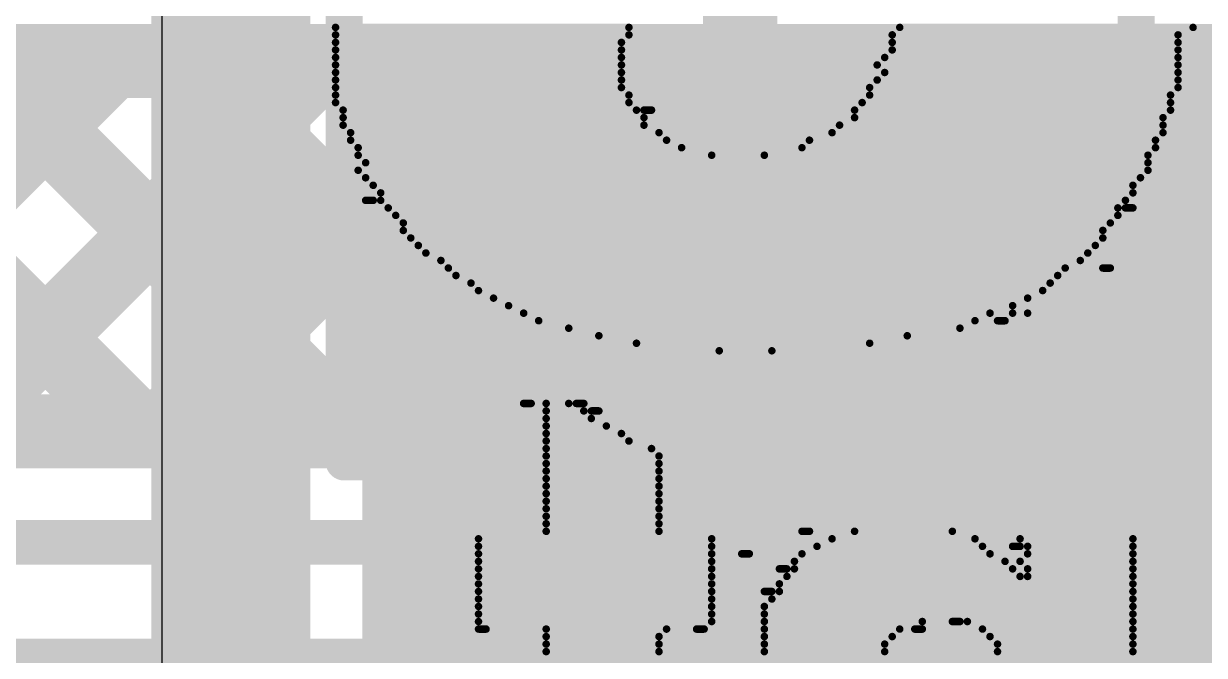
# Model space of a CAD drawing. Header units: millimetres. Extents: x -0.26 to 2.84, y -0.09 to 2.43.
# Drawn here: x 0.8163 to 0.9757, y 1.2027 to 1.288 of the extents above; entities that cross this region are included whole.
import ezdxf

# ---------------------------------------------------------------- set-up
doc = ezdxf.new("R2010")
doc.units = ezdxf.units.MM
doc.header["$MEASUREMENT"] = 0
for name, color, linetype in [('BottomLayer', 5, 'Continuous'), ('BottomOverlay', 54, 'Continuous'), ('TopLayer', 1, 'Continuous'), ('TopOverlay', 2, 'Continuous'), ('TopPaste', 8, 'Continuous'), ('TopSolder', 216, 'Continuous')]:
    doc.layers.add(name, color=color, linetype=linetype)

# ---------------------------------------------------------------- blocks, each defined once
blk = doc.blocks.new('C__0603_64')
at = {"layer": 'TopLayer'}
for points in [[(-0.015, 0.0175), (-0.015, -0.0175), (-0.045, -0.0175), (-0.045, 0.0175)], [(0.045, 0.0175), (0.045, -0.0175), (0.015, -0.0175), (0.015, 0.0175)]]:
    blk.add_hatch(color=1, dxfattribs=at).paths.add_polyline_path(points)
at = {"layer": 'TopPaste'}
for points in [[(-0.015, 0.0175), (-0.015, -0.0175), (-0.045, -0.0175), (-0.045, 0.0175)], [(0.045, 0.0175), (0.045, -0.0175), (0.015, -0.0175), (0.015, 0.0175)]]:
    blk.add_hatch(color=8, dxfattribs=at).paths.add_polyline_path(points)
at = {"layer": 'TopSolder'}
for points in [[(-0.01264, 0.01986), (-0.01264, -0.01986), (-0.04736, -0.01986), (-0.04736, 0.01986)], [(0.04736, 0.01986), (0.04736, -0.01986), (0.01264, -0.01986), (0.01264, 0.01986)]]:
    blk.add_hatch(color=216, dxfattribs=at).paths.add_polyline_path(points)
at = {"layer": 'TopOverlay', "const_width": 0.005}
for points in [[(-0.049, 0.021), (-0.049, -0.021)], [(-0.049, 0.021), (-0.018, 0.021)], [(0.018, 0.021), (0.049, 0.021)], [(0.049, 0.021), (0.049, -0.021)], [(-0.049, -0.021), (-0.018, -0.021)], [(0.018, -0.021), (0.049, -0.021)]]:
    blk.add_lwpolyline(points, dxfattribs=at)
at = {"layer": 'TopOverlay', "const_width": 0.0025}
for points in [[(-0.05025, 0.021, 1), (-0.04775, 0.021, 1)], [(-0.05025, 0.021, 1), (-0.04775, 0.021, 1)], [(-0.01925, 0.021, 1), (-0.01675, 0.021, 1)], [(0.01675, 0.021, 1), (0.01925, 0.021, 1)], [(0.04775, 0.021, 1), (0.05025, 0.021, 1)], [(0.04775, 0.021, 1), (0.05025, 0.021, 1)], [(-0.05025, -0.021, 1), (-0.04775, -0.021, 1)], [(-0.05025, -0.021, 1), (-0.04775, -0.021, 1)], [(-0.01925, -0.021, 1), (-0.01675, -0.021, 1)], [(0.01675, -0.021, 1), (0.01925, -0.021, 1)], [(0.04775, -0.021, 1), (0.05025, -0.021, 1)], [(0.04775, -0.021, 1), (0.05025, -0.021, 1)]]:
    blk.add_lwpolyline(points, format="xyb", close=True, dxfattribs=at)
blk = doc.blocks.new('SLF12575T_221M1R3_PF_94')
at = {"layer": 'TopOverlay', "const_width": 0.005}
blk.add_lwpolyline([(0.217, 0.249), (-0.188, 0.249)], dxfattribs=at)
blk = doc.blocks.new('SMA_99')
at = {"layer": 'TopLayer'}
blk.add_hatch(color=1, dxfattribs=at).paths.add_polyline_path([(0.02953, 0.03346), (0.12795, 0.03346), (0.12795, -0.03346), (0.02953, -0.03346)])
at = {"layer": 'TopPaste'}
blk.add_hatch(color=8, dxfattribs=at).paths.add_polyline_path([(0.02953, 0.03346), (0.12795, 0.03346), (0.12795, -0.03346), (0.02953, -0.03346)])
at = {"layer": 'TopSolder'}
blk.add_hatch(color=216, dxfattribs=at).paths.add_polyline_path([(0.02553, 0.03746), (0.13195, 0.03746), (0.13195, -0.03746), (0.02553, -0.03746)])
at = {"layer": 'TopOverlay', "const_width": 0.005}
for points in [[(0.08115, 0.05345), (-0.10465, 0.05345)], [(0.08115, 0.03985), (0.08115, 0.05345)], [(0.08115, -0.05345), (0.08115, -0.03985)], [(0.08115, -0.05345), (-0.10465, -0.05345)]]:
    blk.add_lwpolyline(points, dxfattribs=at)
at = {"layer": 'TopOverlay', "const_width": 0.0025}
for points in [[(0.0799, 0.05345, 1), (0.0824, 0.05345, 1)], [(0.0799, 0.05345, 1), (0.0824, 0.05345, 1)], [(0.0799, 0.03985, 1), (0.0824, 0.03985, 1)], [(0.0799, -0.03985, 1), (0.0824, -0.03985, 1)], [(0.0799, -0.05345, 1), (0.0824, -0.05345, 1)], [(0.0799, -0.05345, 1), (0.0824, -0.05345, 1)]]:
    blk.add_lwpolyline(points, format="xyb", close=True, dxfattribs=at)

msp = doc.modelspace()

# ---------------------------------------------------------------- hatches: boundary and pattern name
at = {"layer": 'TopLayer'}
msp.add_hatch(color=1, dxfattribs=at).paths.add_polyline_path([(0.862, 1.126), (1.097, 1.126), (1.097, 1.284), (0.862, 1.284)])

# ---------------------------------------------------------------- linework, layer by layer
at = {"layer": 'BottomLayer'}
for points, const_width in [([(0.295, 1.283), (1.122, 1.283)], 0.01), ([(0.77825, 1.233), (0.82825, 1.283)], 0.01), ([(0.78185, 1.283), (0.83185, 1.233)], 0.01), ([(0.80653, 1.233), (0.85653, 1.283)], 0.01), ([(0.81013, 1.283), (0.86013, 1.233)], 0.01), ([(0.83482, 1.233), (0.88482, 1.283)], 0.01), ([(0.83841, 1.283), (0.88841, 1.233)], 0.01), ([(0.8631, 1.233), (0.9131, 1.283)], 0.01), ([(0.8667, 1.283), (0.9167, 1.233)], 0.01), ([(0.89138, 1.233), (0.94138, 1.283)], 0.01), ([(0.89498, 1.283), (0.94498, 1.233)], 0.01), ([(0.91967, 1.233), (0.96967, 1.283)], 0.01), ([(0.92327, 1.283), (0.97327, 1.233)], 0.01), ([(0.94795, 1.233), (0.99795, 1.283)], 0.01), ([(0.95155, 1.283), (1.00155, 1.233)], 0.01), ([(0.97624, 1.233), (1.02624, 1.283)], 0.01), ([(0.97984, 1.283), (1.02984, 1.233)], 0.01), ([(0.28921, 1.233), (1.14402, 1.233)], 0.01), ([(0.283, 1.218), (2.022, 1.218)], 0.006), ([(0.276, 1.2), (1.996, 1.2)], 0.01)]:
    msp.add_lwpolyline(points, dxfattribs=dict(at, const_width=const_width))
at = {"layer": 'BottomLayer', "const_width": 0.005}
for points in [[(0.82575, 1.283, 1), (0.83075, 1.283, 1)], [(0.83591, 1.283, 1), (0.84091, 1.283, 1)], [(0.85403, 1.283, 1), (0.85903, 1.283, 1)], [(0.8642, 1.283, 1), (0.8692, 1.283, 1)], [(0.88232, 1.283, 1), (0.88732, 1.283, 1)], [(0.89248, 1.283, 1), (0.89748, 1.283, 1)], [(0.9106, 1.283, 1), (0.9156, 1.283, 1)], [(0.92077, 1.283, 1), (0.92577, 1.283, 1)], [(0.93888, 1.283, 1), (0.94388, 1.283, 1)], [(0.94905, 1.283, 1), (0.95405, 1.283, 1)], [(0.96717, 1.283, 1), (0.97217, 1.283, 1)], [(0.97734, 1.283, 1), (0.98234, 1.283, 1)], [(0.82935, 1.233, 1), (0.83435, 1.233, 1)], [(0.83232, 1.233, 1), (0.83732, 1.233, 1)], [(0.85763, 1.233, 1), (0.86263, 1.233, 1)], [(0.8606, 1.233, 1), (0.8656, 1.233, 1)], [(0.88591, 1.233, 1), (0.89091, 1.233, 1)], [(0.88888, 1.233, 1), (0.89388, 1.233, 1)], [(0.9142, 1.233, 1), (0.9192, 1.233, 1)], [(0.91717, 1.233, 1), (0.92217, 1.233, 1)], [(0.94248, 1.233, 1), (0.94748, 1.233, 1)], [(0.94545, 1.233, 1), (0.95045, 1.233, 1)], [(0.97077, 1.233, 1), (0.97577, 1.233, 1)], [(0.97374, 1.233, 1), (0.97874, 1.233, 1)]]:
    msp.add_lwpolyline(points, format="xyb", close=True, dxfattribs=at)
at = {"layer": 'BottomOverlay', "const_width": 0.00102}
for points in [[(0.85839, 1.28752), (0.89799, 1.28752)], [(0.93454, 1.28752), (0.97414, 1.28752)], [(0.85839, 1.28651), (0.89799, 1.28651)], [(0.93353, 1.28651), (0.97211, 1.28651)], [(0.85839, 1.28549), (0.89697, 1.28549)], [(0.85839, 1.28448), (0.89697, 1.28448)], [(0.93353, 1.28549), (0.97211, 1.28549)], [(0.93353, 1.28448), (0.97211, 1.28448)], [(0.85839, 1.28346), (0.89697, 1.28346)], [(0.93251, 1.28346), (0.97211, 1.28346)], [(0.85839, 1.28245), (0.89697, 1.28245)], [(0.85839, 1.28143), (0.89697, 1.28143)], [(0.93149, 1.28245), (0.97211, 1.28245)], [(0.93251, 1.28143), (0.97211, 1.28143)], [(0.85839, 1.28042), (0.89697, 1.28042)], [(0.85839, 1.2794), (0.89697, 1.2794)], [(0.93048, 1.2794), (0.97211, 1.2794)], [(0.93149, 1.28042), (0.97211, 1.28042)], [(0.85839, 1.27838), (0.89799, 1.27838)], [(0.93048, 1.27838), (0.97109, 1.27838)], [(0.85839, 1.27737), (0.89799, 1.27737)], [(0.8594, 1.27635), (0.899, 1.27635)], [(0.90002, 1.27635), (0.90103, 1.27635)], [(0.92845, 1.27635), (0.97109, 1.27635)], [(0.92946, 1.27737), (0.97109, 1.27737)], [(0.8594, 1.27534), (0.90002, 1.27534)], [(0.92845, 1.27534), (0.97008, 1.27534)], [(0.8594, 1.27432), (0.90002, 1.27432)], [(0.86042, 1.27331), (0.90205, 1.27331)], [(0.9254, 1.27331), (0.97008, 1.27331)], [(0.92642, 1.27432), (0.97008, 1.27432)], [(0.86042, 1.27229), (0.90306, 1.27229)], [(0.92236, 1.27229), (0.96906, 1.27229)], [(0.86143, 1.27128), (0.90509, 1.27128)], [(0.86143, 1.27026), (0.90916, 1.27026)], [(0.91626, 1.27026), (0.96805, 1.27026)], [(0.92134, 1.27128), (0.96906, 1.27128)], [(0.86143, 1.26823), (0.96805, 1.26823)], [(0.86245, 1.26925), (0.96805, 1.26925)], [(0.86245, 1.26722), (0.96703, 1.26722)], [(0.86346, 1.2662), (0.96602, 1.2662)], [(0.86448, 1.26518), (0.96602, 1.26518)], [(0.86245, 1.26417), (0.86346, 1.26417)], [(0.86448, 1.26417), (0.965, 1.26417)], [(0.86549, 1.26315), (0.96399, 1.26315)], [(0.86651, 1.26214), (0.96399, 1.26214)], [(0.965, 1.26315), (0.96602, 1.26315)], [(0.86753, 1.26112), (0.96297, 1.26112)], [(0.86753, 1.26011), (0.96196, 1.26011)], [(0.86854, 1.25909), (0.96196, 1.25909)], [(0.86956, 1.25808), (0.96094, 1.25808)], [(0.87057, 1.25706), (0.95992, 1.25706)], [(0.8726, 1.25605), (0.95891, 1.25605)], [(0.87362, 1.25503), (0.95688, 1.25503)], [(0.87463, 1.25402), (0.95586, 1.25402)], [(0.96196, 1.25503), (0.96297, 1.25503)], [(0.87666, 1.253), (0.95485, 1.253)], [(0.87768, 1.25199), (0.95383, 1.25199)], [(0.87971, 1.25097), (0.9518, 1.25097)], [(0.88174, 1.24995), (0.94977, 1.24995)], [(0.88377, 1.24894), (0.94673, 1.24894)], [(0.8858, 1.24792), (0.94469, 1.24792)], [(0.94774, 1.24792), (0.94876, 1.24792)], [(0.94977, 1.24894), (0.9518, 1.24894)], [(0.88986, 1.24691), (0.94266, 1.24691)], [(0.89393, 1.24589), (0.93556, 1.24589)], [(0.899, 1.24488), (0.93048, 1.24488)], [(0.91017, 1.24386), (0.91728, 1.24386)], [(0.88377, 1.23675), (0.88479, 1.23675)], [(0.88682, 1.23675), (0.88986, 1.23675)], [(0.89088, 1.23675), (0.89189, 1.23675)], [(0.88682, 1.23574), (0.89189, 1.23574)], [(0.89291, 1.23574), (0.89393, 1.23574)], [(0.88682, 1.23472), (0.89291, 1.23472)], [(0.88682, 1.23371), (0.89494, 1.23371)], [(0.88682, 1.23269), (0.89697, 1.23269)], [(0.88682, 1.23168), (0.89799, 1.23168)], [(0.88682, 1.23066), (0.90103, 1.23066)], [(0.88682, 1.22965), (0.90205, 1.22965)], [(0.88682, 1.22863), (0.90205, 1.22863)], [(0.88682, 1.22762), (0.90205, 1.22762)], [(0.88682, 1.2266), (0.90205, 1.2266)], [(0.88682, 1.22559), (0.90205, 1.22559)], [(0.88682, 1.22457), (0.90205, 1.22457)], [(0.88682, 1.22355), (0.90205, 1.22355)], [(0.88682, 1.22254), (0.90205, 1.22254)], [(0.88682, 1.22152), (0.90205, 1.22152)], [(0.88682, 1.22051), (0.90205, 1.22051)], [(0.88682, 1.21949), (0.90205, 1.21949)], [(0.92134, 1.21949), (0.92236, 1.21949)], [(0.92845, 1.21949), (0.94165, 1.21949)], [(0.87768, 1.21848), (0.90916, 1.21848)], [(0.87768, 1.21746), (0.90916, 1.21746)], [(0.92337, 1.21746), (0.94571, 1.21746)], [(0.9254, 1.21848), (0.94469, 1.21848)], [(0.94977, 1.21746), (0.95079, 1.21746)], [(0.95079, 1.21848), (0.96602, 1.21848)], [(0.9518, 1.21746), (0.96602, 1.21746)], [(0.87768, 1.21645), (0.90916, 1.21645)], [(0.91322, 1.21645), (0.91423, 1.21645)], [(0.92134, 1.21645), (0.94673, 1.21645)], [(0.9518, 1.21645), (0.96602, 1.21645)], [(0.87768, 1.21543), (0.90916, 1.21543)], [(0.87768, 1.21442), (0.90916, 1.21442)], [(0.91829, 1.21442), (0.91931, 1.21442)], [(0.92032, 1.21543), (0.94876, 1.21543)], [(0.92032, 1.21442), (0.94977, 1.21442)], [(0.95079, 1.21543), (0.96602, 1.21543)], [(0.9518, 1.21442), (0.96602, 1.21442)], [(0.87768, 1.2134), (0.90916, 1.2134)], [(0.91931, 1.2134), (0.95079, 1.2134)], [(0.9518, 1.2134), (0.96602, 1.2134)], [(0.87768, 1.21239), (0.90916, 1.21239)], [(0.87768, 1.21137), (0.90916, 1.21137)], [(0.91626, 1.21137), (0.91728, 1.21137)], [(0.91829, 1.21239), (0.96602, 1.21239)], [(0.91829, 1.21137), (0.96602, 1.21137)], [(0.87768, 1.21035), (0.90916, 1.21035)], [(0.87768, 1.20934), (0.90916, 1.20934)], [(0.91626, 1.20934), (0.96602, 1.20934)], [(0.91728, 1.21035), (0.96602, 1.21035)], [(0.87768, 1.20832), (0.90916, 1.20832)], [(0.91626, 1.20832), (0.96602, 1.20832)], [(0.87768, 1.20731), (0.90916, 1.20731)], [(0.87768, 1.20629), (0.87869, 1.20629)], [(0.88682, 1.20629), (0.90306, 1.20629)], [(0.90713, 1.20629), (0.90814, 1.20629)], [(0.91626, 1.20731), (0.93759, 1.20731)], [(0.91626, 1.20629), (0.93454, 1.20629)], [(0.93657, 1.20629), (0.93759, 1.20629)], [(0.94165, 1.20731), (0.94266, 1.20731)], [(0.94368, 1.20731), (0.96602, 1.20731)], [(0.94571, 1.20629), (0.96602, 1.20629)], [(0.88682, 1.20528), (0.90205, 1.20528)], [(0.91626, 1.20528), (0.93353, 1.20528)], [(0.94673, 1.20528), (0.96602, 1.20528)], [(0.88682, 1.20426), (0.90205, 1.20426)], [(0.88682, 1.20325), (0.90205, 1.20325)], [(0.91626, 1.20426), (0.93251, 1.20426)], [(0.91626, 1.20325), (0.93251, 1.20325)], [(0.94774, 1.20426), (0.96602, 1.20426)], [(0.94774, 1.20325), (0.96602, 1.20325)]]:
    msp.add_lwpolyline(points, dxfattribs=at)
at = {"layer": 'BottomOverlay', "const_width": 0.000508}
for points in [[(0.85813, 1.28752, 1), (0.85864, 1.28752, 1)], [(0.89773, 1.28752, 1), (0.89824, 1.28752, 1)], [(0.93429, 1.28752, 1), (0.93479, 1.28752, 1)], [(0.97389, 1.28752, 1), (0.97439, 1.28752, 1)], [(0.85813, 1.28651, 1), (0.85864, 1.28651, 1)], [(0.89773, 1.28651, 1), (0.89824, 1.28651, 1)], [(0.93327, 1.28651, 1), (0.93378, 1.28651, 1)], [(0.97186, 1.28651, 1), (0.97236, 1.28651, 1)], [(0.85813, 1.28549, 1), (0.85864, 1.28549, 1)], [(0.85813, 1.28448, 1), (0.85864, 1.28448, 1)], [(0.89672, 1.28549, 1), (0.89723, 1.28549, 1)], [(0.89672, 1.28448, 1), (0.89723, 1.28448, 1)], [(0.93327, 1.28549, 1), (0.93378, 1.28549, 1)], [(0.93327, 1.28448, 1), (0.93378, 1.28448, 1)], [(0.97186, 1.28549, 1), (0.97236, 1.28549, 1)], [(0.97186, 1.28448, 1), (0.97236, 1.28448, 1)], [(0.85813, 1.28346, 1), (0.85864, 1.28346, 1)], [(0.89672, 1.28346, 1), (0.89723, 1.28346, 1)], [(0.93226, 1.28346, 1), (0.93276, 1.28346, 1)], [(0.97186, 1.28346, 1), (0.97236, 1.28346, 1)], [(0.85813, 1.28245, 1), (0.85864, 1.28245, 1)], [(0.85813, 1.28143, 1), (0.85864, 1.28143, 1)], [(0.89672, 1.28245, 1), (0.89723, 1.28245, 1)], [(0.89672, 1.28143, 1), (0.89723, 1.28143, 1)], [(0.93124, 1.28245, 1), (0.93175, 1.28245, 1)], [(0.93226, 1.28143, 1), (0.93276, 1.28143, 1)], [(0.97186, 1.28245, 1), (0.97236, 1.28245, 1)], [(0.97186, 1.28143, 1), (0.97236, 1.28143, 1)], [(0.85813, 1.28042, 1), (0.85864, 1.28042, 1)], [(0.85813, 1.2794, 1), (0.85864, 1.2794, 1)], [(0.89672, 1.28042, 1), (0.89723, 1.28042, 1)], [(0.89672, 1.2794, 1), (0.89723, 1.2794, 1)], [(0.93023, 1.2794, 1), (0.93073, 1.2794, 1)], [(0.93124, 1.28042, 1), (0.93175, 1.28042, 1)], [(0.97186, 1.28042, 1), (0.97236, 1.28042, 1)], [(0.97186, 1.2794, 1), (0.97236, 1.2794, 1)], [(0.85813, 1.27838, 1), (0.85864, 1.27838, 1)], [(0.89773, 1.27838, 1), (0.89824, 1.27838, 1)], [(0.93023, 1.27838, 1), (0.93073, 1.27838, 1)], [(0.97084, 1.27838, 1), (0.97135, 1.27838, 1)], [(0.85813, 1.27737, 1), (0.85864, 1.27737, 1)], [(0.85915, 1.27635, 1), (0.85966, 1.27635, 1)], [(0.89773, 1.27737, 1), (0.89824, 1.27737, 1)], [(0.89875, 1.27635, 1), (0.89926, 1.27635, 1)], [(0.89976, 1.27635, 1), (0.90027, 1.27635, 1)], [(0.90078, 1.27635, 1), (0.90129, 1.27635, 1)], [(0.92819, 1.27635, 1), (0.9287, 1.27635, 1)], [(0.92921, 1.27737, 1), (0.92972, 1.27737, 1)], [(0.97084, 1.27737, 1), (0.97135, 1.27737, 1)], [(0.97084, 1.27635, 1), (0.97135, 1.27635, 1)], [(0.85915, 1.27534, 1), (0.85966, 1.27534, 1)], [(0.89976, 1.27534, 1), (0.90027, 1.27534, 1)], [(0.92819, 1.27534, 1), (0.9287, 1.27534, 1)], [(0.96983, 1.27534, 1), (0.97033, 1.27534, 1)], [(0.85915, 1.27432, 1), (0.85966, 1.27432, 1)], [(0.86016, 1.27331, 1), (0.86067, 1.27331, 1)], [(0.89976, 1.27432, 1), (0.90027, 1.27432, 1)], [(0.90179, 1.27331, 1), (0.9023, 1.27331, 1)], [(0.92515, 1.27331, 1), (0.92566, 1.27331, 1)], [(0.92616, 1.27432, 1), (0.92667, 1.27432, 1)], [(0.96983, 1.27432, 1), (0.97033, 1.27432, 1)], [(0.96983, 1.27331, 1), (0.97033, 1.27331, 1)], [(0.86016, 1.27229, 1), (0.86067, 1.27229, 1)], [(0.90281, 1.27229, 1), (0.90332, 1.27229, 1)], [(0.9221, 1.27229, 1), (0.92261, 1.27229, 1)], [(0.96881, 1.27229, 1), (0.96932, 1.27229, 1)], [(0.86118, 1.27128, 1), (0.86169, 1.27128, 1)], [(0.86118, 1.27026, 1), (0.86169, 1.27026, 1)], [(0.90484, 1.27128, 1), (0.90535, 1.27128, 1)], [(0.9089, 1.27026, 1), (0.90941, 1.27026, 1)], [(0.91601, 1.27026, 1), (0.91652, 1.27026, 1)], [(0.92109, 1.27128, 1), (0.92159, 1.27128, 1)], [(0.96779, 1.27026, 1), (0.9683, 1.27026, 1)], [(0.96881, 1.27128, 1), (0.96932, 1.27128, 1)], [(0.86118, 1.26823, 1), (0.86169, 1.26823, 1)], [(0.86219, 1.26925, 1), (0.8627, 1.26925, 1)], [(0.96779, 1.26925, 1), (0.9683, 1.26925, 1)], [(0.96779, 1.26823, 1), (0.9683, 1.26823, 1)], [(0.86219, 1.26722, 1), (0.8627, 1.26722, 1)], [(0.96678, 1.26722, 1), (0.96729, 1.26722, 1)], [(0.86321, 1.2662, 1), (0.86372, 1.2662, 1)], [(0.86423, 1.26518, 1), (0.86473, 1.26518, 1)], [(0.96576, 1.2662, 1), (0.96627, 1.2662, 1)], [(0.96576, 1.26518, 1), (0.96627, 1.26518, 1)], [(0.86219, 1.26417, 1), (0.8627, 1.26417, 1)], [(0.86321, 1.26417, 1), (0.86372, 1.26417, 1)], [(0.86423, 1.26417, 1), (0.86473, 1.26417, 1)], [(0.96475, 1.26417, 1), (0.96526, 1.26417, 1)], [(0.86524, 1.26315, 1), (0.86575, 1.26315, 1)], [(0.86626, 1.26214, 1), (0.86676, 1.26214, 1)], [(0.96373, 1.26315, 1), (0.96424, 1.26315, 1)], [(0.96373, 1.26214, 1), (0.96424, 1.26214, 1)], [(0.96475, 1.26315, 1), (0.96526, 1.26315, 1)], [(0.96576, 1.26315, 1), (0.96627, 1.26315, 1)], [(0.86727, 1.26112, 1), (0.86778, 1.26112, 1)], [(0.96272, 1.26112, 1), (0.96322, 1.26112, 1)], [(0.86727, 1.26011, 1), (0.86778, 1.26011, 1)], [(0.86829, 1.25909, 1), (0.86879, 1.25909, 1)], [(0.9617, 1.26011, 1), (0.96221, 1.26011, 1)], [(0.9617, 1.25909, 1), (0.96221, 1.25909, 1)], [(0.8693, 1.25808, 1), (0.86981, 1.25808, 1)], [(0.87032, 1.25706, 1), (0.87083, 1.25706, 1)], [(0.95967, 1.25706, 1), (0.96018, 1.25706, 1)], [(0.96069, 1.25808, 1), (0.96119, 1.25808, 1)], [(0.87235, 1.25605, 1), (0.87286, 1.25605, 1)], [(0.95866, 1.25605, 1), (0.95916, 1.25605, 1)], [(0.87336, 1.25503, 1), (0.87387, 1.25503, 1)], [(0.87438, 1.25402, 1), (0.87489, 1.25402, 1)], [(0.95561, 1.25402, 1), (0.95612, 1.25402, 1)], [(0.95662, 1.25503, 1), (0.95713, 1.25503, 1)], [(0.9617, 1.25503, 1), (0.96221, 1.25503, 1)], [(0.96272, 1.25503, 1), (0.96322, 1.25503, 1)], [(0.87641, 1.253, 1), (0.87692, 1.253, 1)], [(0.95459, 1.253, 1), (0.9551, 1.253, 1)], [(0.87743, 1.25199, 1), (0.87793, 1.25199, 1)], [(0.87946, 1.25097, 1), (0.87996, 1.25097, 1)], [(0.95155, 1.25097, 1), (0.95206, 1.25097, 1)], [(0.95358, 1.25199, 1), (0.95409, 1.25199, 1)], [(0.88149, 1.24995, 1), (0.88199, 1.24995, 1)], [(0.94952, 1.24995, 1), (0.95003, 1.24995, 1)], [(0.88352, 1.24894, 1), (0.88403, 1.24894, 1)], [(0.88555, 1.24792, 1), (0.88606, 1.24792, 1)], [(0.94444, 1.24792, 1), (0.94495, 1.24792, 1)], [(0.94647, 1.24894, 1), (0.94698, 1.24894, 1)], [(0.94749, 1.24792, 1), (0.94799, 1.24792, 1)], [(0.9485, 1.24792, 1), (0.94901, 1.24792, 1)], [(0.94952, 1.24894, 1), (0.95003, 1.24894, 1)], [(0.95155, 1.24894, 1), (0.95206, 1.24894, 1)], [(0.88961, 1.24691, 1), (0.89012, 1.24691, 1)], [(0.94241, 1.24691, 1), (0.94292, 1.24691, 1)], [(0.89367, 1.24589, 1), (0.89418, 1.24589, 1)], [(0.89875, 1.24488, 1), (0.89926, 1.24488, 1)], [(0.93023, 1.24488, 1), (0.93073, 1.24488, 1)], [(0.9353, 1.24589, 1), (0.93581, 1.24589, 1)], [(0.90992, 1.24386, 1), (0.91043, 1.24386, 1)], [(0.91703, 1.24386, 1), (0.91753, 1.24386, 1)], [(0.88352, 1.23675, 1), (0.88403, 1.23675, 1)], [(0.88453, 1.23675, 1), (0.88504, 1.23675, 1)], [(0.88656, 1.23675, 1), (0.88707, 1.23675, 1)], [(0.88961, 1.23675, 1), (0.89012, 1.23675, 1)], [(0.89063, 1.23675, 1), (0.89113, 1.23675, 1)], [(0.89164, 1.23675, 1), (0.89215, 1.23675, 1)], [(0.88656, 1.23574, 1), (0.88707, 1.23574, 1)], [(0.89164, 1.23574, 1), (0.89215, 1.23574, 1)], [(0.89266, 1.23574, 1), (0.89316, 1.23574, 1)], [(0.89367, 1.23574, 1), (0.89418, 1.23574, 1)], [(0.88656, 1.23472, 1), (0.88707, 1.23472, 1)], [(0.88656, 1.23371, 1), (0.88707, 1.23371, 1)], [(0.89266, 1.23472, 1), (0.89316, 1.23472, 1)], [(0.89469, 1.23371, 1), (0.89519, 1.23371, 1)], [(0.88656, 1.23269, 1), (0.88707, 1.23269, 1)], [(0.88656, 1.23168, 1), (0.88707, 1.23168, 1)], [(0.89672, 1.23269, 1), (0.89723, 1.23269, 1)], [(0.89773, 1.23168, 1), (0.89824, 1.23168, 1)], [(0.88656, 1.23066, 1), (0.88707, 1.23066, 1)], [(0.90078, 1.23066, 1), (0.90129, 1.23066, 1)], [(0.88656, 1.22965, 1), (0.88707, 1.22965, 1)], [(0.88656, 1.22863, 1), (0.88707, 1.22863, 1)], [(0.90179, 1.22965, 1), (0.9023, 1.22965, 1)], [(0.90179, 1.22863, 1), (0.9023, 1.22863, 1)], [(0.88656, 1.22762, 1), (0.88707, 1.22762, 1)], [(0.90179, 1.22762, 1), (0.9023, 1.22762, 1)], [(0.88656, 1.2266, 1), (0.88707, 1.2266, 1)], [(0.88656, 1.22559, 1), (0.88707, 1.22559, 1)], [(0.90179, 1.2266, 1), (0.9023, 1.2266, 1)], [(0.90179, 1.22559, 1), (0.9023, 1.22559, 1)], [(0.88656, 1.22457, 1), (0.88707, 1.22457, 1)], [(0.90179, 1.22457, 1), (0.9023, 1.22457, 1)], [(0.88656, 1.22355, 1), (0.88707, 1.22355, 1)], [(0.88656, 1.22254, 1), (0.88707, 1.22254, 1)], [(0.90179, 1.22355, 1), (0.9023, 1.22355, 1)], [(0.90179, 1.22254, 1), (0.9023, 1.22254, 1)], [(0.88656, 1.22152, 1), (0.88707, 1.22152, 1)], [(0.88656, 1.22051, 1), (0.88707, 1.22051, 1)], [(0.90179, 1.22152, 1), (0.9023, 1.22152, 1)], [(0.90179, 1.22051, 1), (0.9023, 1.22051, 1)], [(0.88656, 1.21949, 1), (0.88707, 1.21949, 1)], [(0.90179, 1.21949, 1), (0.9023, 1.21949, 1)], [(0.92109, 1.21949, 1), (0.92159, 1.21949, 1)], [(0.9221, 1.21949, 1), (0.92261, 1.21949, 1)], [(0.92819, 1.21949, 1), (0.9287, 1.21949, 1)], [(0.94139, 1.21949, 1), (0.9419, 1.21949, 1)], [(0.87743, 1.21848, 1), (0.87793, 1.21848, 1)], [(0.87743, 1.21746, 1), (0.87793, 1.21746, 1)], [(0.9089, 1.21848, 1), (0.90941, 1.21848, 1)], [(0.9089, 1.21746, 1), (0.90941, 1.21746, 1)], [(0.92312, 1.21746, 1), (0.92363, 1.21746, 1)], [(0.92515, 1.21848, 1), (0.92566, 1.21848, 1)], [(0.94444, 1.21848, 1), (0.94495, 1.21848, 1)], [(0.94546, 1.21746, 1), (0.94596, 1.21746, 1)], [(0.94952, 1.21746, 1), (0.95003, 1.21746, 1)], [(0.95053, 1.21848, 1), (0.95104, 1.21848, 1)], [(0.95053, 1.21746, 1), (0.95104, 1.21746, 1)], [(0.95155, 1.21746, 1), (0.95206, 1.21746, 1)], [(0.96576, 1.21848, 1), (0.96627, 1.21848, 1)], [(0.96576, 1.21746, 1), (0.96627, 1.21746, 1)], [(0.87743, 1.21645, 1), (0.87793, 1.21645, 1)], [(0.9089, 1.21645, 1), (0.90941, 1.21645, 1)], [(0.91296, 1.21645, 1), (0.91347, 1.21645, 1)], [(0.91398, 1.21645, 1), (0.91449, 1.21645, 1)], [(0.92109, 1.21645, 1), (0.92159, 1.21645, 1)], [(0.94647, 1.21645, 1), (0.94698, 1.21645, 1)], [(0.95155, 1.21645, 1), (0.95206, 1.21645, 1)], [(0.96576, 1.21645, 1), (0.96627, 1.21645, 1)], [(0.87743, 1.21543, 1), (0.87793, 1.21543, 1)], [(0.87743, 1.21442, 1), (0.87793, 1.21442, 1)], [(0.9089, 1.21543, 1), (0.90941, 1.21543, 1)], [(0.9089, 1.21442, 1), (0.90941, 1.21442, 1)], [(0.91804, 1.21442, 1), (0.91855, 1.21442, 1)], [(0.91906, 1.21442, 1), (0.91956, 1.21442, 1)], [(0.92007, 1.21543, 1), (0.92058, 1.21543, 1)], [(0.92007, 1.21442, 1), (0.92058, 1.21442, 1)], [(0.9485, 1.21543, 1), (0.94901, 1.21543, 1)], [(0.94952, 1.21442, 1), (0.95003, 1.21442, 1)], [(0.95053, 1.21543, 1), (0.95104, 1.21543, 1)], [(0.95155, 1.21442, 1), (0.95206, 1.21442, 1)], [(0.96576, 1.21543, 1), (0.96627, 1.21543, 1)], [(0.96576, 1.21442, 1), (0.96627, 1.21442, 1)], [(0.87743, 1.2134, 1), (0.87793, 1.2134, 1)], [(0.9089, 1.2134, 1), (0.90941, 1.2134, 1)], [(0.91906, 1.2134, 1), (0.91956, 1.2134, 1)], [(0.95053, 1.2134, 1), (0.95104, 1.2134, 1)], [(0.95155, 1.2134, 1), (0.95206, 1.2134, 1)], [(0.96576, 1.2134, 1), (0.96627, 1.2134, 1)], [(0.87743, 1.21239, 1), (0.87793, 1.21239, 1)], [(0.87743, 1.21137, 1), (0.87793, 1.21137, 1)], [(0.9089, 1.21239, 1), (0.90941, 1.21239, 1)], [(0.9089, 1.21137, 1), (0.90941, 1.21137, 1)], [(0.91601, 1.21137, 1), (0.91652, 1.21137, 1)], [(0.91703, 1.21137, 1), (0.91753, 1.21137, 1)], [(0.91804, 1.21239, 1), (0.91855, 1.21239, 1)], [(0.91804, 1.21137, 1), (0.91855, 1.21137, 1)], [(0.96576, 1.21239, 1), (0.96627, 1.21239, 1)], [(0.96576, 1.21137, 1), (0.96627, 1.21137, 1)], [(0.87743, 1.21035, 1), (0.87793, 1.21035, 1)], [(0.87743, 1.20934, 1), (0.87793, 1.20934, 1)], [(0.9089, 1.21035, 1), (0.90941, 1.21035, 1)], [(0.9089, 1.20934, 1), (0.90941, 1.20934, 1)], [(0.91601, 1.20934, 1), (0.91652, 1.20934, 1)], [(0.91703, 1.21035, 1), (0.91753, 1.21035, 1)], [(0.96576, 1.21035, 1), (0.96627, 1.21035, 1)], [(0.96576, 1.20934, 1), (0.96627, 1.20934, 1)], [(0.87743, 1.20832, 1), (0.87793, 1.20832, 1)], [(0.9089, 1.20832, 1), (0.90941, 1.20832, 1)], [(0.91601, 1.20832, 1), (0.91652, 1.20832, 1)], [(0.96576, 1.20832, 1), (0.96627, 1.20832, 1)], [(0.87743, 1.20731, 1), (0.87793, 1.20731, 1)], [(0.87743, 1.20629, 1), (0.87793, 1.20629, 1)], [(0.87844, 1.20629, 1), (0.87895, 1.20629, 1)], [(0.88656, 1.20629, 1), (0.88707, 1.20629, 1)], [(0.90281, 1.20629, 1), (0.90332, 1.20629, 1)], [(0.90687, 1.20629, 1), (0.90738, 1.20629, 1)], [(0.90789, 1.20629, 1), (0.90839, 1.20629, 1)], [(0.9089, 1.20731, 1), (0.90941, 1.20731, 1)], [(0.91601, 1.20731, 1), (0.91652, 1.20731, 1)], [(0.91601, 1.20629, 1), (0.91652, 1.20629, 1)], [(0.93429, 1.20629, 1), (0.93479, 1.20629, 1)], [(0.93632, 1.20629, 1), (0.93683, 1.20629, 1)], [(0.93733, 1.20731, 1), (0.93784, 1.20731, 1)], [(0.93733, 1.20629, 1), (0.93784, 1.20629, 1)], [(0.94139, 1.20731, 1), (0.9419, 1.20731, 1)], [(0.94241, 1.20731, 1), (0.94292, 1.20731, 1)], [(0.94342, 1.20731, 1), (0.94393, 1.20731, 1)], [(0.94546, 1.20629, 1), (0.94596, 1.20629, 1)], [(0.96576, 1.20731, 1), (0.96627, 1.20731, 1)], [(0.96576, 1.20629, 1), (0.96627, 1.20629, 1)], [(0.88656, 1.20528, 1), (0.88707, 1.20528, 1)], [(0.90179, 1.20528, 1), (0.9023, 1.20528, 1)], [(0.91601, 1.20528, 1), (0.91652, 1.20528, 1)], [(0.93327, 1.20528, 1), (0.93378, 1.20528, 1)], [(0.94647, 1.20528, 1), (0.94698, 1.20528, 1)], [(0.96576, 1.20528, 1), (0.96627, 1.20528, 1)], [(0.88656, 1.20426, 1), (0.88707, 1.20426, 1)], [(0.88656, 1.20325, 1), (0.88707, 1.20325, 1)], [(0.90179, 1.20426, 1), (0.9023, 1.20426, 1)], [(0.90179, 1.20325, 1), (0.9023, 1.20325, 1)], [(0.91601, 1.20426, 1), (0.91652, 1.20426, 1)], [(0.91601, 1.20325, 1), (0.91652, 1.20325, 1)], [(0.93226, 1.20426, 1), (0.93276, 1.20426, 1)], [(0.93226, 1.20325, 1), (0.93276, 1.20325, 1)], [(0.94749, 1.20426, 1), (0.94799, 1.20426, 1)], [(0.94749, 1.20325, 1), (0.94799, 1.20325, 1)], [(0.96576, 1.20426, 1), (0.96627, 1.20426, 1)], [(0.96576, 1.20325, 1), (0.96627, 1.20325, 1)]]:
    msp.add_lwpolyline(points, format="xyb", close=True, dxfattribs=at)
at = {"layer": 'TopLayer'}
msp.add_line((0.835, 1.016), (0.835, 1.586), dxfattribs=at)
at = {"layer": 'TopLayer', "const_width": 0.01}
for points in [[(0.84041, 1.1005), (0.84041, 1.326)], [(0.85, 1.114), (0.85, 1.296)], [(0.913, 1.23126), (0.913, 1.29047)], [(0.84041, 1.281), (0.85, 1.27141)], [(0.84041, 1.26688), (0.85, 1.27647)], [(0.84041, 1.25272), (0.85, 1.24313)], [(0.84041, 1.2386), (0.85, 1.24818)], [(0.84041, 1.22443), (0.85, 1.21485)], [(0.84041, 1.21031), (0.85, 1.2199)]]:
    msp.add_lwpolyline(points, dxfattribs=at)
at = {"layer": 'TopLayer', "const_width": 0.005}
for points in [[(0.9105, 1.29047, 1), (0.9155, 1.29047, 1)], [(0.83791, 1.281, 1), (0.84291, 1.281, 1)], [(0.8475, 1.27647, 1), (0.8525, 1.27647, 1)], [(0.8475, 1.27141, 1), (0.8525, 1.27141, 1)], [(0.83791, 1.26688, 1), (0.84291, 1.26688, 1)], [(0.83791, 1.25272, 1), (0.84291, 1.25272, 1)], [(0.8475, 1.24818, 1), (0.8525, 1.24818, 1)], [(0.8475, 1.24313, 1), (0.8525, 1.24313, 1)], [(0.83791, 1.2386, 1), (0.84291, 1.2386, 1)], [(0.9105, 1.23126, 1), (0.9155, 1.23126, 1)], [(0.83791, 1.22443, 1), (0.84291, 1.22443, 1)], [(0.8475, 1.2199, 1), (0.8525, 1.2199, 1)], [(0.8475, 1.21485, 1), (0.8525, 1.21485, 1)], [(0.83791, 1.21031, 1), (0.84291, 1.21031, 1)]]:
    msp.add_lwpolyline(points, format="xyb", close=True, dxfattribs=at)

# ---------------------------------------------------------------- block references
for name, p, rotation in [('SLF12575T_221M1R3_PF_94', (0.587, 1.287), 270), ('SMA_99', (0.913, 1.31), 270), ('C__0603_64', (0.999, 1.284), 90)]:
    msp.add_blockref(name, p, dxfattribs=dict(rotation=rotation))

doc.saveas('drawing.dxf')
